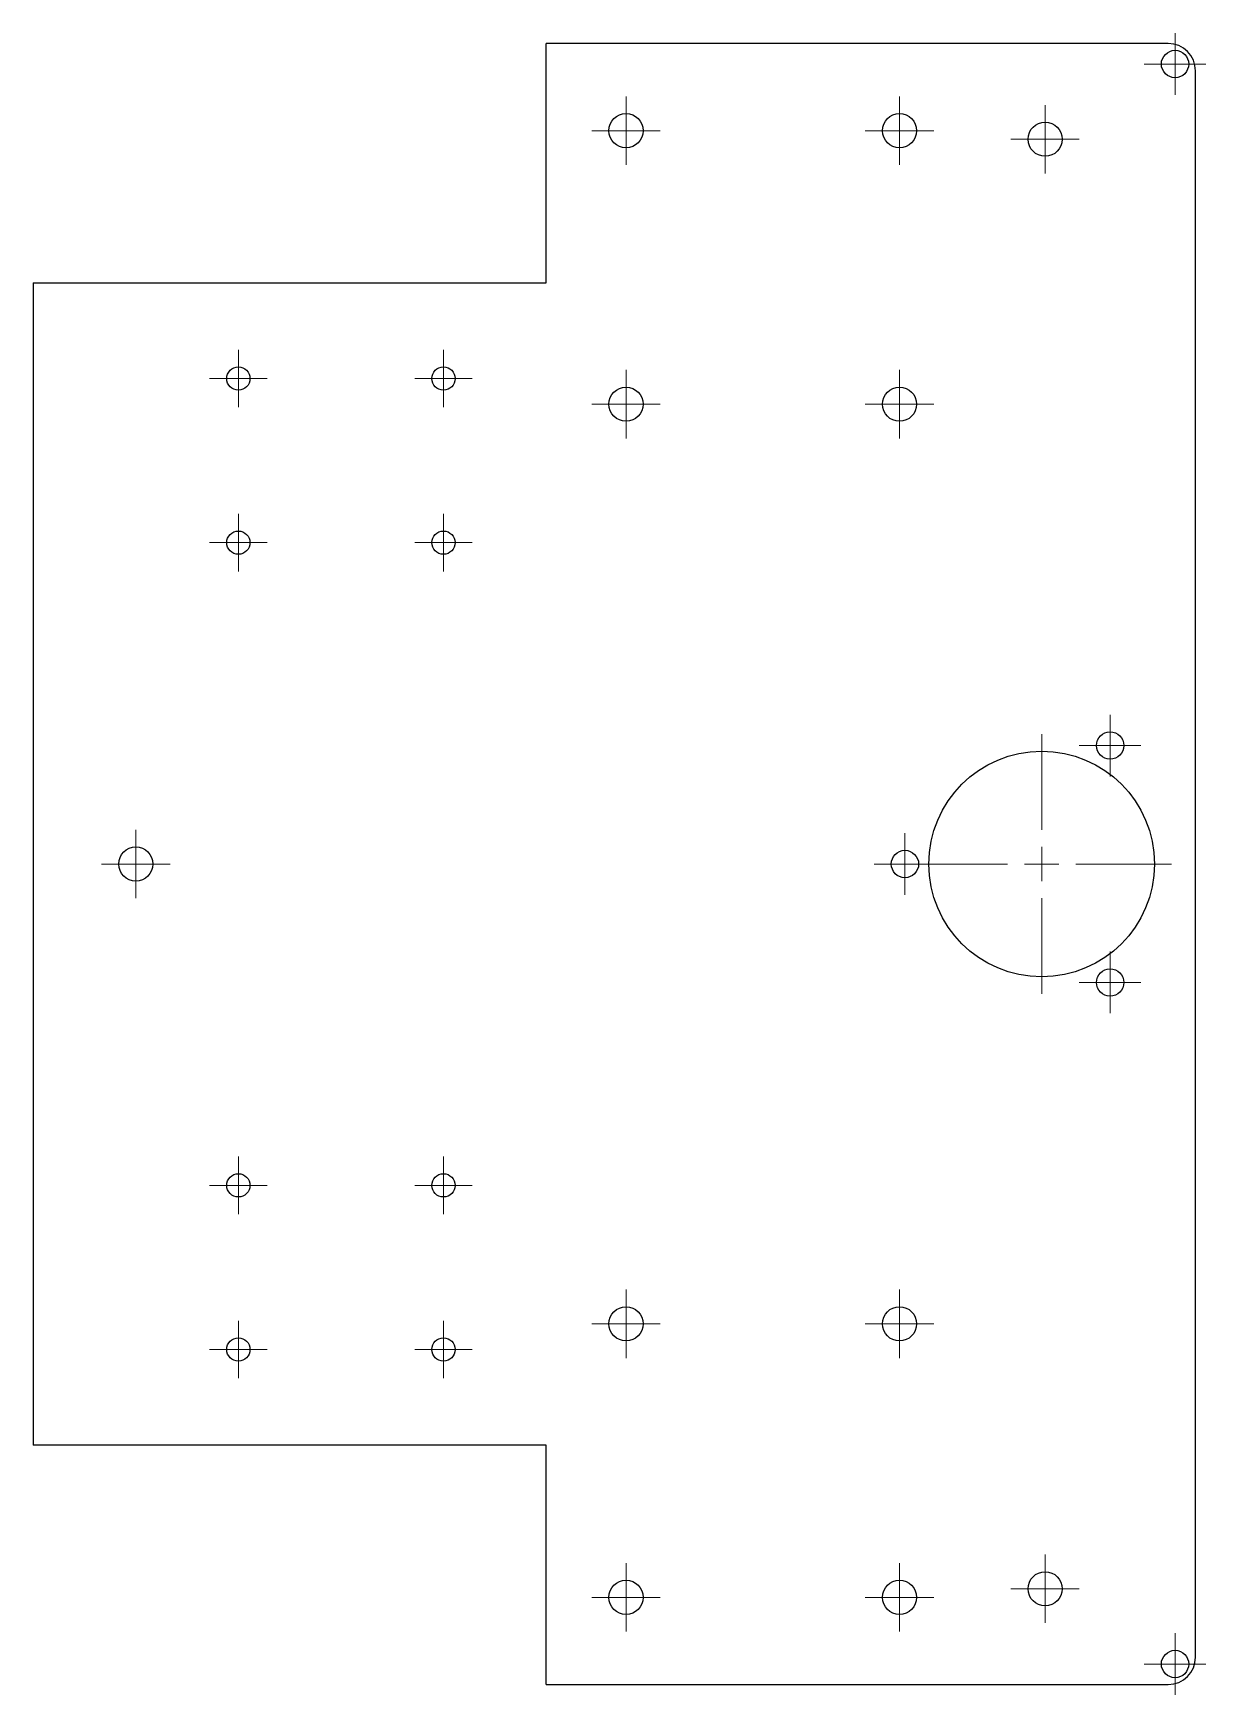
# Model space of a CAD drawing. Header units: millimetres. Extents: x 19 to 191, y 58 to 301.
import ezdxf

# ---------------------------------------------------------------- set-up
doc = ezdxf.new("R2010")
doc.units = ezdxf.units.MM

# ---------------------------------------------------------------- blocks, each defined once
blk = doc.blocks.new('SW_CENTERMARKSYMBOL_0')
at = {"color": 0, "linetype": 'Continuous', "lineweight": 18}
for p, q in [((0, 5), (0, 19)), ((0, 0), (0, 2.5)), ((-5, 0), (-19, 0)), ((0, 0), (-2.5, 0)), ((0, 0), (0, -2.5)), ((0, 0), (2.5, 0)), ((5, 0), (19, 0)), ((0, -5), (0, -19))]:
    blk.add_line(p, q, dxfattribs=at)
blk = doc.blocks.new('SW_CENTERMARKSYMBOL_1')
at = {"color": 0, "linetype": 'Continuous', "lineweight": 18}
for p, q in [((0, 2.5), (0, 4.5)), ((0, 0), (0, 2.5)), ((-2.5, 0), (-4.5, 0)), ((0, 0), (-2.5, 0)), ((0, 0), (0, -2.5)), ((0, 0), (2.5, 0)), ((2.5, 0), (4.5, 0)), ((0, -2.5), (0, -4.5))]:
    blk.add_line(p, q, dxfattribs=at)
blk = doc.blocks.new('SW_CENTERMARKSYMBOL_2')
at = {"color": 0, "linetype": 'Continuous', "lineweight": 18}
for p, q in [((0, 2.5), (0, 4.5)), ((0, 0), (0, 2.5)), ((-2.5, 0), (-4.5, 0)), ((0, 0), (-2.5, 0)), ((0, 0), (0, -2.5)), ((0, 0), (2.5, 0)), ((2.5, 0), (4.5, 0)), ((0, -2.5), (0, -4.5))]:
    blk.add_line(p, q, dxfattribs=at)
blk = doc.blocks.new('SW_CENTERMARKSYMBOL_3')
at = {"color": 0, "linetype": 'Continuous', "lineweight": 18}
for p, q in [((0, 2.5), (0, 4.5)), ((0, 0), (0, 2.5)), ((-2.5, 0), (-4.5, 0)), ((0, 0), (-2.5, 0)), ((0, 0), (0, -2.5)), ((0, 0), (2.5, 0)), ((2.5, 0), (4.5, 0)), ((0, -2.5), (0, -4.5))]:
    blk.add_line(p, q, dxfattribs=at)
blk = doc.blocks.new('SW_CENTERMARKSYMBOL_4')
at = {"color": 0, "linetype": 'Continuous', "lineweight": 18}
for p, q in [((0, 2.5), (0, 4.2)), ((0, 0), (0, 2.5)), ((-2.5, 0), (-4.2, 0)), ((0, 0), (-2.5, 0)), ((0, 0), (0, -2.5)), ((0, 0), (2.5, 0)), ((2.5, 0), (4.2, 0)), ((0, -2.5), (0, -4.2))]:
    blk.add_line(p, q, dxfattribs=at)
blk = doc.blocks.new('SW_CENTERMARKSYMBOL_5')
at = {"color": 0, "linetype": 'Continuous', "lineweight": 18}
for p, q in [((0, 2.5), (0, 4.2)), ((0, 0), (0, 2.5)), ((-2.5, 0), (-4.2, 0)), ((0, 0), (-2.5, 0)), ((0, 0), (0, -2.5)), ((0, 0), (2.5, 0)), ((2.5, 0), (4.2, 0)), ((0, -2.5), (0, -4.2))]:
    blk.add_line(p, q, dxfattribs=at)
blk = doc.blocks.new('SW_CENTERMARKSYMBOL_6')
at = {"color": 0, "linetype": 'Continuous', "lineweight": 18}
for p, q in [((0, 2.5), (0, 4.2)), ((0, 0), (0, 2.5)), ((-2.5, 0), (-4.2, 0)), ((0, 0), (-2.5, 0)), ((0, 0), (0, -2.5)), ((0, 0), (2.5, 0)), ((2.5, 0), (4.2, 0)), ((0, -2.5), (0, -4.2))]:
    blk.add_line(p, q, dxfattribs=at)
blk = doc.blocks.new('SW_CENTERMARKSYMBOL_7')
at = {"color": 0, "linetype": 'Continuous', "lineweight": 18}
for p, q in [((0, 2.5), (0, 4.2)), ((0, 0), (0, 2.5)), ((-2.5, 0), (-4.2, 0)), ((0, 0), (-2.5, 0)), ((0, 0), (0, -2.5)), ((0, 0), (2.5, 0)), ((2.5, 0), (4.2, 0)), ((0, -2.5), (0, -4.2))]:
    blk.add_line(p, q, dxfattribs=at)
blk = doc.blocks.new('SW_CENTERMARKSYMBOL_8')
at = {"color": 0, "linetype": 'Continuous', "lineweight": 18}
for p, q in [((0, 2.5), (0, 4.2)), ((0, 0), (0, 2.5)), ((-2.5, 0), (-4.2, 0)), ((0, 0), (-2.5, 0)), ((0, 0), (0, -2.5)), ((0, 0), (2.5, 0)), ((2.5, 0), (4.2, 0)), ((0, -2.5), (0, -4.2))]:
    blk.add_line(p, q, dxfattribs=at)
blk = doc.blocks.new('SW_CENTERMARKSYMBOL_9')
at = {"color": 0, "linetype": 'Continuous', "lineweight": 18}
for p, q in [((0, 2.5), (0, 4.2)), ((0, 0), (0, 2.5)), ((-2.5, 0), (-4.2, 0)), ((0, 0), (-2.5, 0)), ((0, 0), (0, -2.5)), ((0, 0), (2.5, 0)), ((2.5, 0), (4.2, 0)), ((0, -2.5), (0, -4.2))]:
    blk.add_line(p, q, dxfattribs=at)
blk = doc.blocks.new('SW_CENTERMARKSYMBOL_10')
at = {"color": 0, "linetype": 'Continuous', "lineweight": 18}
for p, q in [((0, 2.5), (0, 4.2)), ((0, 0), (0, 2.5)), ((-2.5, 0), (-4.2, 0)), ((0, 0), (-2.5, 0)), ((0, 0), (0, -2.5)), ((0, 0), (2.5, 0)), ((2.5, 0), (4.2, 0)), ((0, -2.5), (0, -4.2))]:
    blk.add_line(p, q, dxfattribs=at)
blk = doc.blocks.new('SW_CENTERMARKSYMBOL_11')
at = {"color": 0, "linetype": 'Continuous', "lineweight": 18}
for p, q in [((0, 2.5), (0, 4.2)), ((0, 0), (0, 2.5)), ((-2.5, 0), (-4.2, 0)), ((0, 0), (-2.5, 0)), ((0, 0), (0, -2.5)), ((0, 0), (2.5, 0)), ((2.5, 0), (4.2, 0)), ((0, -2.5), (0, -4.2))]:
    blk.add_line(p, q, dxfattribs=at)
blk = doc.blocks.new('SW_CENTERMARKSYMBOL_12')
at = {"color": 0, "linetype": 'Continuous', "lineweight": 18}
for p, q in [((0, 2.5), (0, 4.5)), ((0, 0), (0, 2.5)), ((-2.5, 0), (-4.5, 0)), ((0, 0), (-2.5, 0)), ((0, 0), (0, -2.5)), ((0, 0), (2.5, 0)), ((2.5, 0), (4.5, 0)), ((0, -2.5), (0, -4.5))]:
    blk.add_line(p, q, dxfattribs=at)
blk = doc.blocks.new('SW_CENTERMARKSYMBOL_13')
at = {"color": 0, "linetype": 'Continuous', "lineweight": 18}
for p, q in [((0, 2.5), (0, 4.5)), ((0, 0), (0, 2.5)), ((-2.5, 0), (-4.5, 0)), ((0, 0), (-2.5, 0)), ((0, 0), (0, -2.5)), ((0, 0), (2.5, 0)), ((2.5, 0), (4.5, 0)), ((0, -2.5), (0, -4.5))]:
    blk.add_line(p, q, dxfattribs=at)
blk = doc.blocks.new('SW_CENTERMARKSYMBOL_14')
at = {"color": 0, "linetype": 'Continuous', "lineweight": 18}
for p, q in [((0, 2.5), (0, 5)), ((0, 0), (0, 2.5)), ((-2.5, 0), (-5, 0)), ((0, 0), (-2.5, 0)), ((0, 0), (0, -2.5)), ((0, 0), (2.5, 0)), ((2.5, 0), (5, 0)), ((0, -2.5), (0, -5))]:
    blk.add_line(p, q, dxfattribs=at)
blk = doc.blocks.new('SW_CENTERMARKSYMBOL_15')
at = {"color": 0, "linetype": 'Continuous', "lineweight": 18}
for p, q in [((0, 2.5), (0, 5)), ((0, 0), (0, 2.5)), ((-2.5, 0), (-5, 0)), ((0, 0), (-2.5, 0)), ((0, 0), (0, -2.5)), ((0, 0), (2.5, 0)), ((2.5, 0), (5, 0)), ((0, -2.5), (0, -5))]:
    blk.add_line(p, q, dxfattribs=at)
blk = doc.blocks.new('SW_CENTERMARKSYMBOL_16')
at = {"color": 0, "linetype": 'Continuous', "lineweight": 18}
for p, q in [((0, 2.5), (0, 5)), ((0, 0), (0, 2.5)), ((-2.5, 0), (-5, 0)), ((0, 0), (-2.5, 0)), ((0, 0), (0, -2.5)), ((0, 0), (2.5, 0)), ((2.5, 0), (5, 0)), ((0, -2.5), (0, -5))]:
    blk.add_line(p, q, dxfattribs=at)
blk = doc.blocks.new('SW_CENTERMARKSYMBOL_17')
at = {"color": 0, "linetype": 'Continuous', "lineweight": 18}
for p, q in [((0, 2.5), (0, 5)), ((0, 0), (0, 2.5)), ((-2.5, 0), (-5, 0)), ((0, 0), (-2.5, 0)), ((0, 0), (0, -2.5)), ((0, 0), (2.5, 0)), ((2.5, 0), (5, 0)), ((0, -2.5), (0, -5))]:
    blk.add_line(p, q, dxfattribs=at)
blk = doc.blocks.new('SW_CENTERMARKSYMBOL_18')
at = {"color": 0, "linetype": 'Continuous', "lineweight": 18}
for p, q in [((0, 2.5), (0, 5)), ((0, 0), (0, 2.5)), ((-2.5, 0), (-5, 0)), ((0, 0), (-2.5, 0)), ((0, 0), (0, -2.5)), ((0, 0), (2.5, 0)), ((2.5, 0), (5, 0)), ((0, -2.5), (0, -5))]:
    blk.add_line(p, q, dxfattribs=at)
blk = doc.blocks.new('SW_CENTERMARKSYMBOL_19')
at = {"color": 0, "linetype": 'Continuous', "lineweight": 18}
for p, q in [((0, 2.5), (0, 5)), ((0, 0), (0, 2.5)), ((-2.5, 0), (-5, 0)), ((0, 0), (-2.5, 0)), ((0, 0), (0, -2.5)), ((0, 0), (2.5, 0)), ((2.5, 0), (5, 0)), ((0, -2.5), (0, -5))]:
    blk.add_line(p, q, dxfattribs=at)
blk = doc.blocks.new('SW_CENTERMARKSYMBOL_20')
at = {"color": 0, "linetype": 'Continuous', "lineweight": 18}
for p, q in [((0, 2.5), (0, 5)), ((0, 0), (0, 2.5)), ((-2.5, 0), (-5, 0)), ((0, 0), (-2.5, 0)), ((0, 0), (0, -2.5)), ((0, 0), (2.5, 0)), ((2.5, 0), (5, 0)), ((0, -2.5), (0, -5))]:
    blk.add_line(p, q, dxfattribs=at)
blk = doc.blocks.new('SW_CENTERMARKSYMBOL_21')
at = {"color": 0, "linetype": 'Continuous', "lineweight": 18}
for p, q in [((0, 2.5), (0, 5)), ((0, 0), (0, 2.5)), ((-2.5, 0), (-5, 0)), ((0, 0), (-2.5, 0)), ((0, 0), (0, -2.5)), ((0, 0), (2.5, 0)), ((2.5, 0), (5, 0)), ((0, -2.5), (0, -5))]:
    blk.add_line(p, q, dxfattribs=at)
blk = doc.blocks.new('SW_CENTERMARKSYMBOL_22')
at = {"color": 0, "linetype": 'Continuous', "lineweight": 18}
for p, q in [((0, 2.5), (0, 5)), ((0, 0), (0, 2.5)), ((-2.5, 0), (-5, 0)), ((0, 0), (-2.5, 0)), ((0, 0), (0, -2.5)), ((0, 0), (2.5, 0)), ((2.5, 0), (5, 0)), ((0, -2.5), (0, -5))]:
    blk.add_line(p, q, dxfattribs=at)
blk = doc.blocks.new('SW_CENTERMARKSYMBOL_23')
at = {"color": 0, "linetype": 'Continuous', "lineweight": 18}
for p, q in [((0, 2.5), (0, 5)), ((0, 0), (0, 2.5)), ((-2.5, 0), (-5, 0)), ((0, 0), (-2.5, 0)), ((0, 0), (0, -2.5)), ((0, 0), (2.5, 0)), ((2.5, 0), (5, 0)), ((0, -2.5), (0, -5))]:
    blk.add_line(p, q, dxfattribs=at)
blk = doc.blocks.new('SW_CENTERMARKSYMBOL_24')
at = {"color": 0, "linetype": 'Continuous', "lineweight": 18}
for p, q in [((0, 2.5), (0, 5)), ((0, 0), (0, 2.5)), ((-2.5, 0), (-5, 0)), ((0, 0), (-2.5, 0)), ((0, 0), (0, -2.5)), ((0, 0), (2.5, 0)), ((2.5, 0), (5, 0)), ((0, -2.5), (0, -5))]:
    blk.add_line(p, q, dxfattribs=at)

msp = doc.modelspace()

# ---------------------------------------------------------------- linework, layer by layer
at = {"color": 7, "linetype": 'Continuous', "lineweight": 25}
for p, q in [((94.2, 264.24), (94.2, 299.24)), ((185.2, 299.24), (94.2, 299.24)), ((189.2, 63.24), (189.2, 295.24)), ((19.2, 264.24), (94.2, 264.24)), ((19.2, 264.24), (19.2, 94.24)), ((94.2, 94.24), (19.2, 94.24)), ((94.2, 59.24), (94.2, 94.24)), ((94.2, 59.24), (185.2, 59.24))]:
    msp.add_line(p, q, dxfattribs=at)
for centre, radius in [((186.2, 296.24), 2), ((105.9, 286.49), 2.5), ((145.9, 286.49), 2.5), ((167.2, 285.24), 2.5), ((49.2, 250.24), 1.7), ((79.2, 250.24), 1.7), ((105.9, 246.49), 2.5), ((145.9, 246.49), 2.5), ((49.2, 226.24), 1.7), ((79.2, 226.24), 1.7), ((176.7, 196.56), 2), ((166.7, 179.24), 16.5), ((34.2, 179.24), 2.5), ((146.7, 179.24), 2), ((176.7, 161.92), 2), ((49.2, 132.24), 1.7), ((79.2, 132.24), 1.7), ((105.9, 111.99), 2.5), ((145.9, 111.99), 2.5), ((49.2, 108.24), 1.7), ((79.2, 108.24), 1.7), ((167.2, 73.24), 2.5), ((105.9, 71.99), 2.5), ((145.9, 71.99), 2.5), ((186.2, 62.24), 2)]:
    msp.add_circle(centre, radius, dxfattribs=at)
for centre, start, end in [((185.2, 295.24), 0, 90), ((185.2, 63.24), 270, 0)]:
    msp.add_arc(centre, 4, start, end, dxfattribs=at)

# ---------------------------------------------------------------- block references
at = {"color": 7, "linetype": 'Continuous', "lineweight": 18}
for name, p in [('SW_CENTERMARKSYMBOL_13', (186.2, 296.24)), ('SW_CENTERMARKSYMBOL_20', (105.9, 286.49)), ('SW_CENTERMARKSYMBOL_14', (145.9, 286.49)), ('SW_CENTERMARKSYMBOL_24', (167.2, 285.24)), ('SW_CENTERMARKSYMBOL_10', (49.2, 250.24)), ('SW_CENTERMARKSYMBOL_8', (79.2, 250.24)), ('SW_CENTERMARKSYMBOL_19', (105.9, 246.49)), ('SW_CENTERMARKSYMBOL_18', (145.9, 246.49)), ('SW_CENTERMARKSYMBOL_9', (49.2, 226.24)), ('SW_CENTERMARKSYMBOL_4', (79.2, 226.24)), ('SW_CENTERMARKSYMBOL_2', (176.7, 196.56)), ('SW_CENTERMARKSYMBOL_0', (166.7, 179.24)), ('SW_CENTERMARKSYMBOL_22', (34.2, 179.24)), ('SW_CENTERMARKSYMBOL_1', (146.7, 179.24)), ('SW_CENTERMARKSYMBOL_3', (176.7, 161.92)), ('SW_CENTERMARKSYMBOL_6', (49.2, 132.24)), ('SW_CENTERMARKSYMBOL_7', (79.2, 132.24)), ('SW_CENTERMARKSYMBOL_16', (105.9, 111.99)), ('SW_CENTERMARKSYMBOL_15', (145.9, 111.99)), ('SW_CENTERMARKSYMBOL_11', (49.2, 108.24)), ('SW_CENTERMARKSYMBOL_5', (79.2, 108.24)), ('SW_CENTERMARKSYMBOL_23', (167.2, 73.24)), ('SW_CENTERMARKSYMBOL_17', (105.9, 71.99)), ('SW_CENTERMARKSYMBOL_21', (145.9, 71.99)), ('SW_CENTERMARKSYMBOL_12', (186.2, 62.24))]:
    msp.add_blockref(name, p, dxfattribs=at)

doc.saveas('drawing.dxf')
